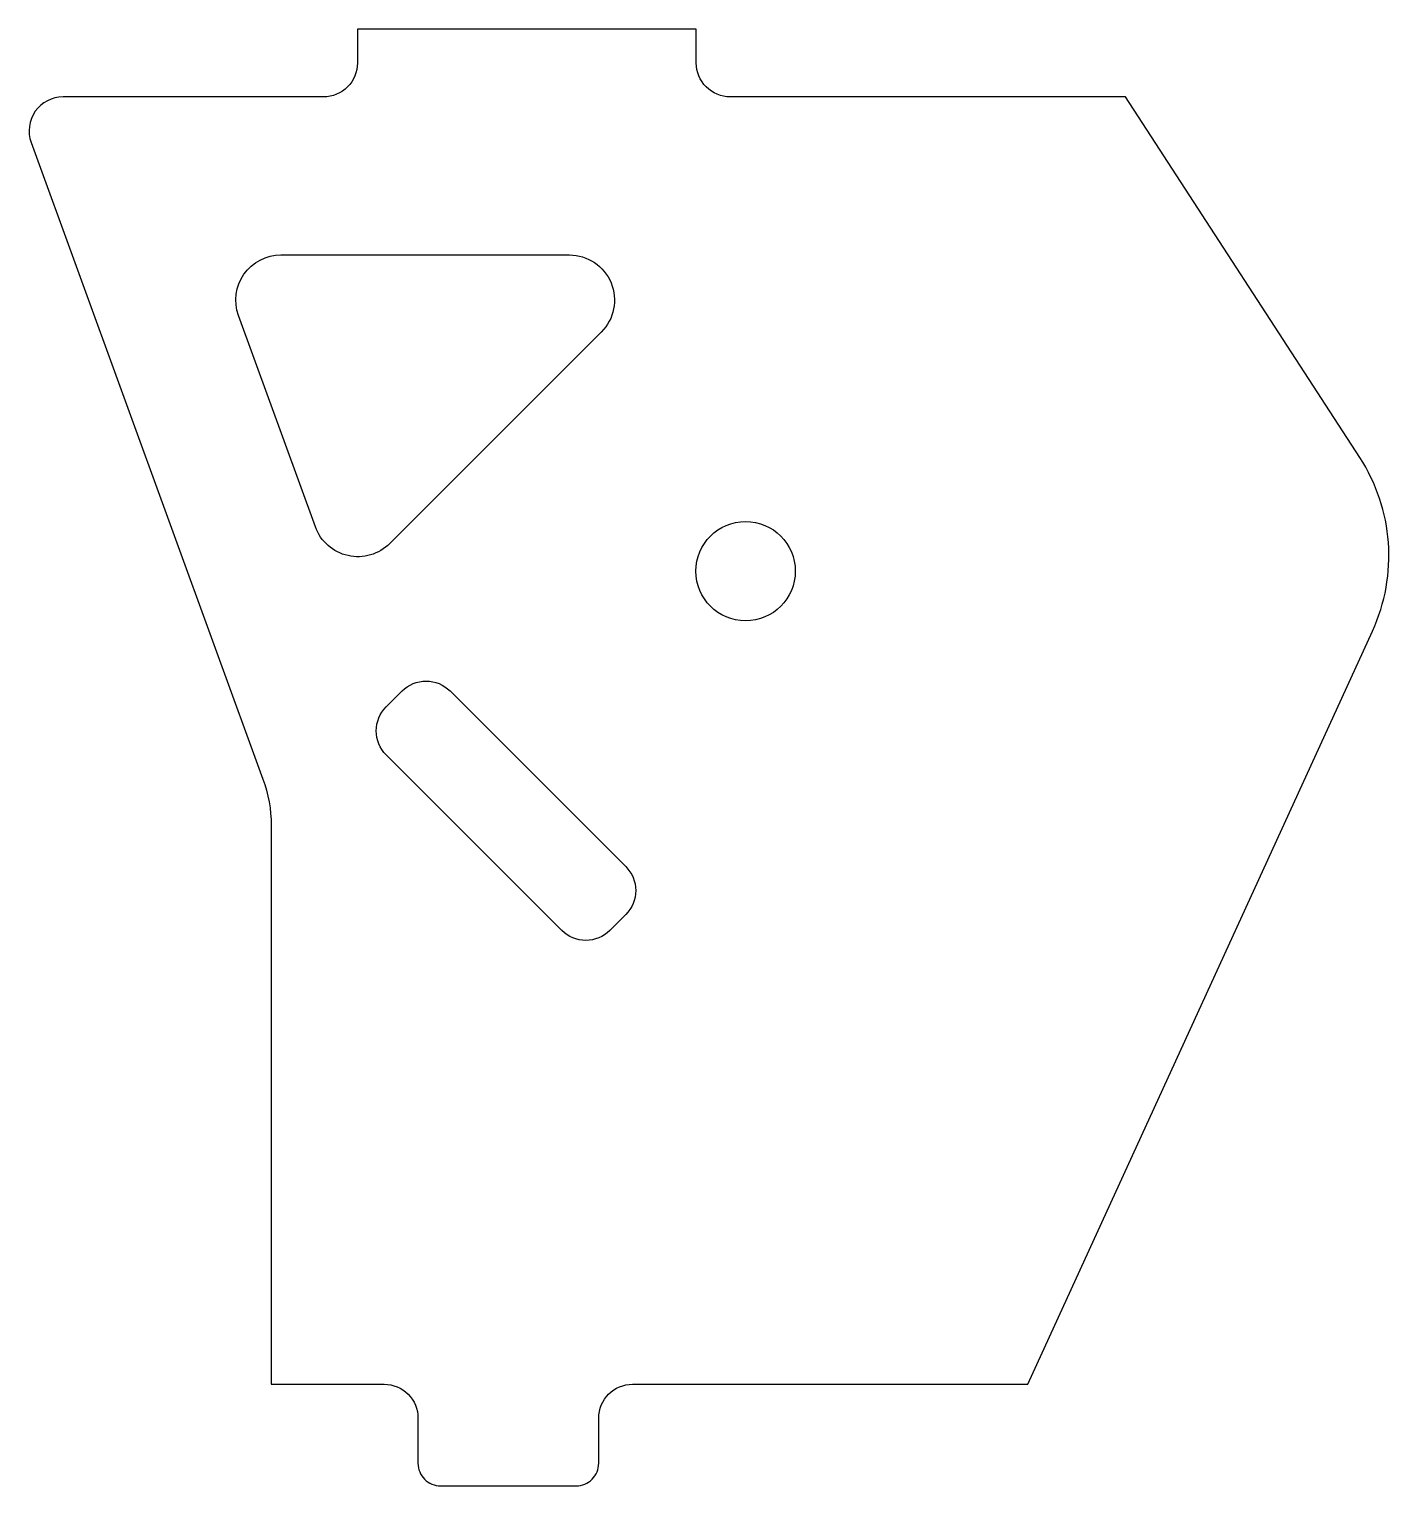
# Model space of a CAD drawing. Header units: millimetres. Extents: x -14 to 16.1, y -14.4 to 17.8.
import ezdxf

# ---------------------------------------------------------------- set-up
doc = ezdxf.new("R2010")
doc.units = ezdxf.units.MM

msp = doc.modelspace()

# ---------------------------------------------------------------- linework, layer by layer
for points in [[(-5.432, -13.949, 0.414214), (-4.932, -14.449), (-1.932, -14.449, 0.414214), (-1.432, -13.949), (-1.432, -12.949, -0.414214), (-0.682, -12.199), (8.064, -12.199), (15.694, 4.476, 0.256697), (15.411, 8.319), (10.228, 16.301), (1.478, 16.301, -0.414214), (0.728, 17.051), (0.728, 17.801), (-6.772, 17.801), (-6.772, 17.051, -0.414214), (-7.522, 16.301), (-13.289, 16.301, 0.520567), (-13.994, 15.294), (-8.863, 1.199, -0.087489), (-8.682, 0.173), (-8.682, -12.199), (-6.182, -12.199, -0.414214), (-5.432, -12.949)], [(-1.375, 11.094), (-6.055, 6.414, -0.548619), (-7.702, 6.779), (-9.405, 11.459, -0.520567), (-8.465, 12.801), (-2.082, 12.801, -0.668179)], [(-2.248, -2.154), (-6.137, 1.735, -0.414214), (-6.137, 2.796), (-5.784, 3.149, -0.414214), (-4.723, 3.149), (-0.834, -0.74, -0.414214), (-0.834, -1.801), (-1.188, -2.154, -0.414214)]]:
    msp.add_lwpolyline(points, format="xyb", close=True)
msp.add_circle((1.818, 5.801), 1.1)

doc.saveas('drawing.dxf')
